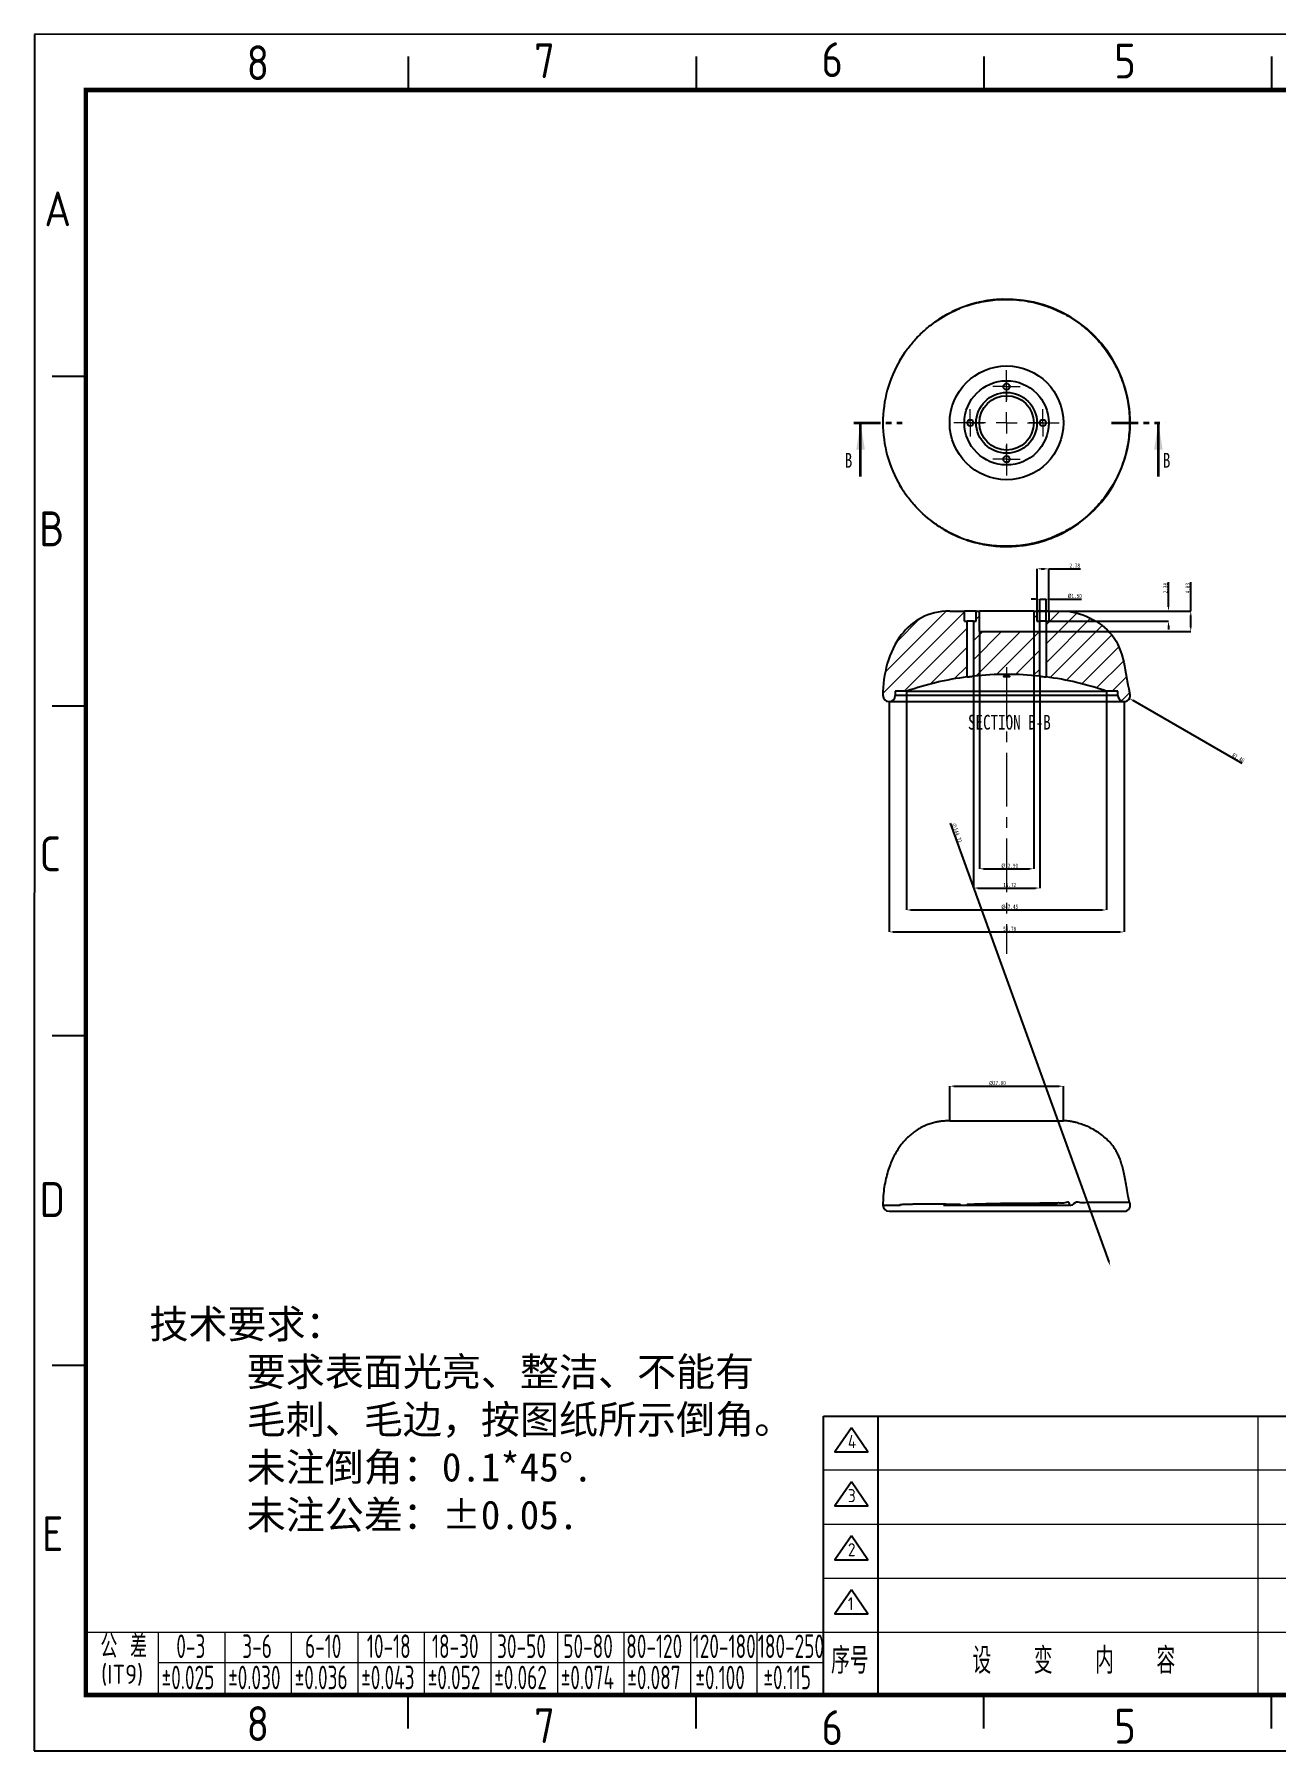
# Model space of a CAD drawing. Header units: millimetres. Extents: x 1580 to 3807, y -141 to 840.
# Drawn here: x 1579.6 to 1874.2, y 432.4 to 839.7 of the extents above; entities that cross this region are included whole.
import ezdxf

# ---------------------------------------------------------------- set-up
doc = ezdxf.new("R2010")
doc.units = ezdxf.units.MM
doc.header["$PDSIZE"] = -1
doc.linetypes.add('CENTERX2', pattern=[20.32, 12.7, -2.54, 2.54, -2.54])
doc.linetypes.add('PHANTOM', pattern=[12.7, 6.35, -1.27, 1.27, -1.27, 1.27, -1.27])
doc.layers.add('others', color=7, linetype='Continuous')
doc.layers.add('Text', color=3, linetype='Continuous', lineweight=20)
doc.styles.add('slb', font='gbenor.shx', dxfattribs={"bigfont": 'gbcbig.shx'})
doc.styles.add('SLDTEXTSTYLE0', font='TXT', dxfattribs={"width": 0.75})
doc.dimstyles.new('SLDDIMSTYLE0', dxfattribs={"dimtxt": 1, "dimasz": 1, "dimexe": 0, "dimexo": 0.0625, "dimgap": 0.25, "dimtad": 1, "dimrnd": 1e-09, "dimzin": 4, "dimdsep": 46, "dimtxsty": 'SLDTEXTSTYLE0', "dimsah": 1, "dimcen": 0.09, "dimadec": 0, "dimazin": 1, "dimtfac": 1, "dimtofl": 0, "dimtmove": 0, "dimatfit": 3, "dimfxl": 1, "dimfrac": 2, "dimtolj": 1, "dimtzin": 12, "dimarcsym": 0})
doc.dimstyles.new('SLDDIMSTYLE1', dxfattribs={"dimtxt": 1, "dimasz": 1, "dimexe": 0, "dimexo": 0.0625, "dimgap": 0.25, "dimtad": 1, "dimrnd": 1e-09, "dimzin": 12, "dimdsep": 46, "dimtxsty": 'SLDTEXTSTYLE0', "dimsah": 1, "dimcen": 0, "dimadec": 0, "dimazin": 3, "dimtfac": 1, "dimtofl": 0, "dimtmove": 0, "dimatfit": 3, "dimfxl": 1, "dimfrac": 2, "dimtolj": 1, "dimtzin": 12, "dimarcsym": 0})
doc.dimstyles.new('SLDDIMSTYLE2', dxfattribs={"dimtxt": 1, "dimasz": 1, "dimexe": 0, "dimexo": 0.0625, "dimgap": 0.25, "dimtad": 1, "dimrnd": 1e-09, "dimzin": 12, "dimdsep": 46, "dimtxsty": 'SLDTEXTSTYLE0', "dimsah": 1, "dimcen": 0.09, "dimadec": 0, "dimazin": 3, "dimtfac": 1, "dimtofl": 0, "dimtmove": 0, "dimatfit": 3, "dimfxl": 1, "dimfrac": 2, "dimtolj": 1, "dimtzin": 12, "dimarcsym": 0})
doc.dimstyles.new('SLDDIMSTYLE3', dxfattribs={"dimtxt": 1, "dimasz": 1, "dimexe": 0, "dimexo": 0.0625, "dimgap": 0.25, "dimtad": 1, "dimrnd": 1e-09, "dimzin": 4, "dimdsep": 46, "dimtxsty": 'SLDTEXTSTYLE0', "dimsah": 1, "dimcen": 0.09, "dimadec": 0, "dimazin": 1, "dimtfac": 1, "dimtmove": 0, "dimatfit": 0, "dimfxl": 1, "dimfrac": 2, "dimtolj": 1, "dimtzin": 12, "dimarcsym": 0})
doc.dimstyles.new('SLDDIMSTYLE4', dxfattribs={"dimtxt": 1, "dimasz": 1, "dimexe": 0, "dimexo": 0.0625, "dimgap": 0.25, "dimtad": 1, "dimrnd": 1e-09, "dimzin": 12, "dimdsep": 46, "dimtxsty": 'SLDTEXTSTYLE0', "dimsah": 1, "dimcen": 0, "dimadec": 0, "dimazin": 3, "dimtfac": 1, "dimtmove": 0, "dimatfit": 3, "dimfxl": 1, "dimfrac": 2, "dimtolj": 1, "dimtzin": 12, "dimarcsym": 0})
pattern_1 = [(45, (1739.0743, 484.2035), (-2.245064, 2.245064), [])]

# ---------------------------------------------------------------- blocks, each defined once
blk = doc.blocks.new('_D')
at = {"color": 0, "linetype": 'Continuous', "lineweight": -2, "transparency": 16777216}
for p, q in [((1796.84, 581.92), (1796.84, 590.08)), ((1797.84, 590.08), (1822.84, 590.08)), ((1823.84, 581.92), (1823.84, 590.08))]:
    blk.add_line(p, q, dxfattribs=at)
at = {"color": 0, "linetype": 'Continuous', "transparency": 16777216}
for points in [[(1797.84, 590.24), (1797.84, 589.91), (1796.84, 590.08)], [(1822.84, 590.24), (1822.84, 589.91), (1823.84, 590.08)]]:
    blk.add_solid(points, dxfattribs=at)
at = {"layer": 'Defpoints', "color": 0, "linetype": 'Continuous', "transparency": 16777216}
for p in [(1823.84, 590.08), (1796.84, 581.86), (1823.84, 581.86)]:
    blk.add_point(p, dxfattribs=at)
at = {"color": 0, "linetype": 'Continuous', "lineweight": 18, "transparency": 16777216, "insert": (1808.18, 591.33), "char_height": 1, "attachment_point": 2, "style": 'SLDTEXTSTYLE0'}
blk.add_mtext('\\A1;%%c27.00', dxfattribs=at)
blk = doc.blocks.new('SW_CENTERMARKSYMBOL_0')
at = {"color": 0, "linetype": 'Continuous', "lineweight": 18}
for p, q in [((0, 5), (0, 12.5)), ((-5, 0), (-12.5, 0)), ((0, 0), (-2.5, 0)), ((0, 0), (0, 2.5)), ((0, 0), (0, -2.5)), ((0, 0), (2.5, 0)), ((5, 0), (12.5, 0)), ((0, -5), (0, -12.5))]:
    blk.add_line(p, q, dxfattribs=at)
blk = doc.blocks.new('SW_CENTERMARKSYMBOL_1')
at = {"color": 0, "linetype": 'Continuous', "lineweight": 18}
for p, q in [((-2.5, 0), (-3.25, 0)), ((0, 0), (-2.5, 0)), ((0, 2.5), (0, 3.25)), ((0, 0), (0, 2.5)), ((0, 0), (0, -2.5)), ((0, 0), (2.5, 0)), ((2.5, 0), (3.25, 0)), ((0, -2.5), (0, -3.25))]:
    blk.add_line(p, q, dxfattribs=at)
blk = doc.blocks.new('SW_CENTERMARKSYMBOL_2')
at = {"color": 0, "linetype": 'Continuous', "lineweight": 18}
for p, q in [((-2.5, 0), (-3.25, 0)), ((0, 0), (-2.5, 0)), ((0, 2.5), (0, 3.25)), ((0, 0), (0, 2.5)), ((0, 0), (0, -2.5)), ((0, 0), (2.5, 0)), ((2.5, 0), (3.25, 0)), ((0, -2.5), (0, -3.25))]:
    blk.add_line(p, q, dxfattribs=at)
blk = doc.blocks.new('SW_CENTERMARKSYMBOL_3')
at = {"color": 0, "linetype": 'Continuous', "lineweight": 18}
for p, q in [((-2.5, 0), (-3.25, 0)), ((0, 0), (-2.5, 0)), ((0, 2.5), (0, 3.25)), ((0, 0), (0, 2.5)), ((0, 0), (0, -2.5)), ((0, 0), (2.5, 0)), ((2.5, 0), (3.25, 0)), ((0, -2.5), (0, -3.25))]:
    blk.add_line(p, q, dxfattribs=at)
blk = doc.blocks.new('SW_CENTERMARKSYMBOL_4')
at = {"color": 0, "linetype": 'Continuous', "lineweight": 18}
for p, q in [((-2.5, 0), (-3.25, 0)), ((0, 0), (-2.5, 0)), ((0, 2.5), (0, 3.25)), ((0, 0), (0, 2.5)), ((0, 0), (0, -2.5)), ((0, 0), (2.5, 0)), ((2.5, 0), (3.25, 0)), ((0, -2.5), (0, -3.25))]:
    blk.add_line(p, q, dxfattribs=at)
blk = doc.blocks.new('_D_1')
at = {"color": 0, "linetype": 'Continuous', "lineweight": -2, "transparency": 16777216}
blk.add_line((1866.23, 666.64), (1840.36, 681.58), dxfattribs=at)
at = {"color": 0, "linetype": 'Continuous', "transparency": 16777216}
blk.add_solid([(1840.44, 681.73), (1840.27, 681.44), (1839.49, 682.08)], dxfattribs=at)
at = {"layer": 'Defpoints', "color": 0, "linetype": 'Continuous', "transparency": 16777216}
for p in [(1838.23, 682.81), (1839.49, 682.08)]:
    blk.add_point(p, dxfattribs=at)
at = {"color": 0, "linetype": 'Continuous', "lineweight": 18, "transparency": 16777216, "insert": (1864.26, 669.22), "char_height": 1, "attachment_point": 1, "rotation": 330, "style": 'SLDTEXTSTYLE0'}
blk.add_mtext('\\A1;R1.46', dxfattribs=at)
blk = doc.blocks.new('_D_2')
at = {"color": 0, "linetype": 'Continuous', "lineweight": -2, "transparency": 16777216}
for p, q in [((1817.56, 702.87), (1817.56, 712.86)), ((1818.56, 712.86), (1819.34, 712.86)), ((1820.34, 702.87), (1820.34, 712.86)), ((1820.34, 712.86), (1827.9, 712.86))]:
    blk.add_line(p, q, dxfattribs=at)
at = {"color": 0, "linetype": 'Continuous', "transparency": 16777216}
for points in [[(1818.56, 713.02), (1818.56, 712.69), (1817.56, 712.86)], [(1819.34, 713.02), (1819.34, 712.69), (1820.34, 712.86)]]:
    blk.add_solid(points, dxfattribs=at)
at = {"layer": 'Defpoints', "color": 0, "linetype": 'Continuous', "transparency": 16777216}
for p in [(1820.34, 712.86), (1817.56, 702.81), (1820.34, 702.81)]:
    blk.add_point(p, dxfattribs=at)
at = {"color": 0, "linetype": 'Continuous', "lineweight": 18, "transparency": 16777216, "insert": (1826.52, 714.11), "char_height": 1, "attachment_point": 2, "style": 'SLDTEXTSTYLE0'}
blk.add_mtext('\\A1;2.78', dxfattribs=at)
blk = doc.blocks.new('_D_3')
at = {"color": 0, "linetype": 'Continuous', "lineweight": -2, "transparency": 16777216}
for p, q in [((1782.45, 681.29), (1782.45, 626.68)), ((1838.23, 681.29), (1838.23, 626.68)), ((1783.45, 626.68), (1837.23, 626.68))]:
    blk.add_line(p, q, dxfattribs=at)
at = {"color": 0, "linetype": 'Continuous', "transparency": 16777216}
for points in [[(1783.45, 626.84), (1783.45, 626.51), (1782.45, 626.68)], [(1837.23, 626.84), (1837.23, 626.51), (1838.23, 626.68)]]:
    blk.add_solid(points, dxfattribs=at)
at = {"layer": 'Defpoints', "color": 0, "linetype": 'Continuous', "transparency": 16777216}
for p in [(1782.45, 681.35), (1838.23, 681.35), (1838.23, 626.68)]:
    blk.add_point(p, dxfattribs=at)
at = {"color": 0, "linetype": 'Continuous', "lineweight": 18, "transparency": 16777216, "insert": (1811.08, 627.93), "char_height": 1, "attachment_point": 2, "style": 'SLDTEXTSTYLE0'}
blk.add_mtext('\\A1;55.78', dxfattribs=at)
blk = doc.blocks.new('_D_4')
at = {"color": 0, "linetype": 'Continuous', "lineweight": -2, "transparency": 16777216}
for p, q in [((1848.76, 703.81), (1848.76, 709.65)), ((1823.9, 702.81), (1848.76, 702.81)), ((1820.4, 700.43), (1848.76, 700.43)), ((1848.76, 699.43), (1848.76, 698.43))]:
    blk.add_line(p, q, dxfattribs=at)
at = {"color": 0, "linetype": 'Continuous', "transparency": 16777216}
for points in [[(1848.6, 703.81), (1848.93, 703.81), (1848.76, 702.81)], [(1848.6, 699.43), (1848.93, 699.43), (1848.76, 700.43)]]:
    blk.add_solid(points, dxfattribs=at)
at = {"layer": 'Defpoints', "color": 0, "linetype": 'Continuous', "transparency": 16777216}
for p in [(1823.84, 702.81), (1820.34, 700.43), (1848.76, 700.43)]:
    blk.add_point(p, dxfattribs=at)
at = {"color": 0, "linetype": 'Continuous', "lineweight": 18, "transparency": 16777216, "insert": (1847.51, 708.27), "char_height": 1, "attachment_point": 2, "rotation": 90, "style": 'SLDTEXTSTYLE0'}
blk.add_mtext('\\A1;2.38', dxfattribs=at)
blk = doc.blocks.new('_D_5')
at = {"color": 0, "linetype": 'Continuous', "lineweight": -2, "transparency": 16777216}
for p, q in [((1817.2, 705.68), (1816.2, 705.68)), ((1818.2, 700.49), (1818.2, 705.68)), ((1818.2, 705.68), (1819.7, 705.68)), ((1819.7, 700.49), (1819.7, 705.68)), ((1820.7, 705.68), (1828.08, 705.68))]:
    blk.add_line(p, q, dxfattribs=at)
at = {"color": 0, "linetype": 'Continuous', "transparency": 16777216}
for points in [[(1817.2, 705.85), (1817.2, 705.51), (1818.2, 705.68)], [(1820.7, 705.85), (1820.7, 705.51), (1819.7, 705.68)]]:
    blk.add_solid(points, dxfattribs=at)
at = {"layer": 'Defpoints', "color": 0, "linetype": 'Continuous', "transparency": 16777216}
for p in [(1819.7, 705.68), (1818.2, 700.43), (1819.7, 700.43)]:
    blk.add_point(p, dxfattribs=at)
at = {"color": 0, "linetype": 'Continuous', "lineweight": 18, "transparency": 16777216, "insert": (1826.52, 706.93), "char_height": 1, "attachment_point": 2, "style": 'SLDTEXTSTYLE0'}
blk.add_mtext('\\A1;%%c1.50', dxfattribs=at)
blk = doc.blocks.new('_D_6')
at = {"color": 0, "linetype": 'Continuous', "lineweight": -2, "transparency": 16777216}
for p, q in [((1786.61, 683.75), (1786.61, 631.9)), ((1834.06, 683.75), (1834.06, 631.9)), ((1787.61, 631.9), (1833.06, 631.9))]:
    blk.add_line(p, q, dxfattribs=at)
at = {"color": 0, "linetype": 'Continuous', "transparency": 16777216}
for points in [[(1787.61, 632.06), (1787.61, 631.73), (1786.61, 631.9)], [(1833.06, 632.06), (1833.06, 631.73), (1834.06, 631.9)]]:
    blk.add_solid(points, dxfattribs=at)
at = {"layer": 'Defpoints', "color": 0, "linetype": 'Continuous', "transparency": 16777216}
for p in [(1786.61, 683.81), (1834.06, 683.81), (1834.06, 631.9)]:
    blk.add_point(p, dxfattribs=at)
at = {"color": 0, "linetype": 'Continuous', "lineweight": 18, "transparency": 16777216, "insert": (1811.08, 633.15), "char_height": 1, "attachment_point": 2, "style": 'SLDTEXTSTYLE0'}
blk.add_mtext('\\A1;%%c47.45', dxfattribs=at)
blk = doc.blocks.new('_D_7')
at = {"color": 0, "linetype": 'Continuous', "lineweight": -2, "transparency": 16777216}
blk.add_line((1796.94, 652.49), (1834.62, 548.36), dxfattribs=at)
at = {"color": 0, "linetype": 'Continuous', "transparency": 16777216}
blk.add_solid([(1834.78, 548.42), (1834.46, 548.3), (1834.96, 547.42)], dxfattribs=at)
at = {"layer": 'Defpoints', "color": 0, "linetype": 'Continuous', "transparency": 16777216}
for p in [(1785.72, 683.49), (1834.96, 547.42)]:
    blk.add_point(p, dxfattribs=at)
at = {"color": 0, "linetype": 'Continuous', "lineweight": 18, "transparency": 16777216, "insert": (1798.2, 652.68), "char_height": 1, "attachment_point": 1, "rotation": 289.8946, "style": 'SLDTEXTSTYLE0'}
blk.add_mtext('\\A1;∅144.71', dxfattribs=at)
blk = doc.blocks.new('_D_8')
at = {"color": 0, "linetype": 'Continuous', "lineweight": -2, "transparency": 16777216}
for p, q in [((1803.89, 697.92), (1803.89, 641.66)), ((1816.79, 697.92), (1816.79, 641.66)), ((1804.89, 641.66), (1815.79, 641.66))]:
    blk.add_line(p, q, dxfattribs=at)
at = {"color": 0, "linetype": 'Continuous', "transparency": 16777216}
for points in [[(1804.89, 641.83), (1804.89, 641.5), (1803.89, 641.66)], [(1815.79, 641.83), (1815.79, 641.5), (1816.79, 641.66)]]:
    blk.add_solid(points, dxfattribs=at)
at = {"layer": 'Defpoints', "color": 0, "linetype": 'Continuous', "transparency": 16777216}
for p in [(1803.89, 697.98), (1816.79, 697.98), (1816.79, 641.66)]:
    blk.add_point(p, dxfattribs=at)
at = {"color": 0, "linetype": 'Continuous', "lineweight": 18, "transparency": 16777216, "insert": (1811.08, 642.91), "char_height": 1, "attachment_point": 2, "style": 'SLDTEXTSTYLE0'}
blk.add_mtext('\\A1;%%c12.90', dxfattribs=at)
blk = doc.blocks.new('_D_9')
at = {"color": 0, "linetype": 'Continuous', "lineweight": -2, "transparency": 16777216}
for p, q in [((1854.05, 702.81), (1854.05, 709.65)), ((1817.62, 702.81), (1854.05, 702.81)), ((1854.05, 698.98), (1854.05, 701.81)), ((1816.85, 697.98), (1854.05, 697.98))]:
    blk.add_line(p, q, dxfattribs=at)
at = {"color": 0, "linetype": 'Continuous', "transparency": 16777216}
for points in [[(1853.88, 701.81), (1854.22, 701.81), (1854.05, 702.81)], [(1853.88, 698.98), (1854.22, 698.98), (1854.05, 697.98)]]:
    blk.add_solid(points, dxfattribs=at)
at = {"layer": 'Defpoints', "color": 0, "linetype": 'Continuous', "transparency": 16777216}
for p in [(1817.56, 702.81), (1816.79, 697.98), (1854.05, 697.98)]:
    blk.add_point(p, dxfattribs=at)
at = {"color": 0, "linetype": 'Continuous', "lineweight": 18, "transparency": 16777216, "insert": (1852.8, 708.27), "char_height": 1, "attachment_point": 2, "rotation": 90, "style": 'SLDTEXTSTYLE0'}
blk.add_mtext('\\A1;4.83', dxfattribs=at)
blk = doc.blocks.new('_D_10')
at = {"color": 0, "linetype": 'Continuous', "lineweight": -2, "transparency": 16777216}
for p, q in [((1802.48, 687.32), (1802.48, 637.1)), ((1818.2, 687.32), (1818.2, 637.1)), ((1803.48, 637.1), (1817.2, 637.1))]:
    blk.add_line(p, q, dxfattribs=at)
at = {"color": 0, "linetype": 'Continuous', "transparency": 16777216}
for points in [[(1803.48, 637.27), (1803.48, 636.94), (1802.48, 637.1)], [(1817.2, 637.27), (1817.2, 636.94), (1818.2, 637.1)]]:
    blk.add_solid(points, dxfattribs=at)
at = {"layer": 'Defpoints', "color": 0, "linetype": 'Continuous', "transparency": 16777216}
for p in [(1802.48, 687.38), (1818.2, 687.38), (1818.2, 637.1)]:
    blk.add_point(p, dxfattribs=at)
at = {"color": 0, "linetype": 'Continuous', "lineweight": 18, "transparency": 16777216, "insert": (1811.08, 638.35), "char_height": 1, "attachment_point": 2, "style": 'SLDTEXTSTYLE0'}
blk.add_mtext('\\A1;15.72', dxfattribs=at)

msp = doc.modelspace()

# ---------------------------------------------------------------- hatches: boundary and pattern name
at = {"linetype": 'Continuous', "lineweight": 18}
h = msp.add_hatch(dxfattribs=at)
h.set_pattern_fill('ANSI31', style=0)
h.set_pattern_definition(pattern_1)
edge = h.paths.add_edge_path(flags=0)
edge.add_line((1800.978, 700.431), (1800.338, 700.431))
edge.add_line((1800.338, 700.431), (1800.338, 702.811))
edge.add_line((1800.338, 702.811), (1796.838, 702.811))
edge.add_spline(control_points=[(1796.838, 702.811), (1791.74, 702.811), (1783.471, 697.843), (1780.988, 687.782), (1780.988, 682.811)], knot_values=[0, 0, 0, 0, 0.4607911, 1, 1, 1, 1], weights=[1, 1, 1, 1, 1], degree=3, periodic=0)
edge.add_arc((1782.448, 682.811), 1.46, 180, 360)
edge.add_line((1783.908, 682.811), (1783.908, 683.811))
edge.add_line((1783.908, 683.811), (1786.613, 683.811))
edge.add_arc((1810.338, 615.457), 72.354, 97.43279, 109.14063, ccw=False)
edge.add_line((1800.978, 687.203), (1800.978, 700.431))
h = msp.add_hatch(dxfattribs=at)
h.set_pattern_fill('ANSI31', style=0)
h.set_pattern_definition(pattern_1)
edge = h.paths.add_edge_path(flags=0)
edge.add_arc((1810.338, 615.457), 72.354, 83.76355, 96.23645, ccw=False)
edge.add_line((1818.198, 687.383), (1818.198, 700.431))
edge.add_line((1818.198, 700.431), (1817.558, 700.431))
edge.add_line((1817.558, 700.431), (1817.558, 702.811))
edge.add_line((1817.558, 702.811), (1816.788, 702.811))
edge.add_line((1816.788, 702.811), (1816.788, 697.981))
edge.add_line((1816.788, 697.981), (1803.888, 697.981))
edge.add_line((1803.888, 697.981), (1803.888, 702.811))
edge.add_line((1803.888, 702.811), (1803.118, 702.811))
edge.add_line((1803.118, 702.811), (1803.118, 700.431))
edge.add_line((1803.118, 700.431), (1802.478, 700.431))
edge.add_line((1802.478, 700.431), (1802.478, 687.383))
h = msp.add_hatch(dxfattribs=at)
h.set_pattern_fill('ANSI31', style=0)
h.set_pattern_definition(pattern_1)
edge = h.paths.add_edge_path(flags=0)
edge.add_line((1823.838, 702.811), (1820.338, 702.811))
edge.add_line((1820.338, 702.811), (1820.338, 700.431))
edge.add_line((1820.338, 700.431), (1819.698, 700.431))
edge.add_line((1819.698, 700.431), (1819.698, 687.203))
edge.add_arc((1810.338, 615.457), 72.354, 70.85937, 82.56721, ccw=False)
edge.add_line((1834.062, 683.811), (1836.768, 683.811))
edge.add_line((1836.768, 683.811), (1836.768, 682.811))
edge.add_arc((1838.228, 682.811), 1.46, 180, 387.40402)
edge.add_spline(control_points=[(1839.524, 683.483), (1838.413, 688.266), (1838.27, 697.963), (1827.592, 702.811), (1823.838, 702.811)], knot_values=[0, 0, 0, 0, 0.5150053, 0.9757964, 0.9757964, 0.9757964, 0.9757964], weights=[1, 1, 1, 1, 1], degree=3, periodic=0)

# ---------------------------------------------------------------- linework, layer by layer
at = {"color": 7, "linetype": 'Continuous', "lineweight": 25}
for p, q in [((1795.32, 772.713), (1794.217, 772.022)), ((1785.089, 732.532), (1785.512, 731.84)), ((1795.374, 722.247), (1795.917, 721.933)), ((1796.838, 702.811), (1800.338, 702.811)), ((1800.338, 700.431), (1800.338, 702.811)), ((1803.118, 702.811), (1800.338, 702.811)), ((1803.118, 700.431), (1803.118, 702.811)), ((1803.118, 702.811), (1803.888, 702.811)), ((1803.888, 697.981), (1803.888, 702.811)), ((1816.788, 702.811), (1803.888, 702.811)), ((1816.788, 702.811), (1816.788, 697.981)), ((1816.788, 702.811), (1817.558, 702.811)), ((1817.558, 702.811), (1817.558, 700.431)), ((1820.338, 702.811), (1817.558, 702.811)), ((1820.338, 702.811), (1820.338, 700.431)), ((1820.338, 702.811), (1823.838, 702.811)), ((1800.338, 700.431), (1800.978, 700.431)), ((1800.978, 687.203), (1800.978, 700.431)), ((1802.478, 700.431), (1800.978, 700.431)), ((1802.478, 700.431), (1802.478, 687.383)), ((1802.478, 700.431), (1803.118, 700.431)), ((1803.888, 697.981), (1816.788, 697.981)), ((1817.558, 700.431), (1818.198, 700.431)), ((1818.198, 687.383), (1818.198, 700.431)), ((1819.698, 700.431), (1818.198, 700.431)), ((1819.698, 700.431), (1819.698, 687.203)), ((1819.698, 700.431), (1820.338, 700.431)), ((1782.448, 681.351), (1838.228, 681.351)), ((1786.613, 683.811), (1783.908, 683.811)), ((1783.908, 683.811), (1783.908, 682.811)), ((1836.768, 682.811), (1783.908, 682.811)), ((1786.613, 683.811), (1834.062, 683.811)), ((1836.768, 683.811), (1834.062, 683.811)), ((1836.768, 682.811), (1836.768, 683.811)), ((1796.838, 581.862), (1810.338, 581.862)), ((1810.338, 581.862), (1823.838, 581.862)), ((1780.988, 561.862), (1785.089, 561.862)), ((1782.448, 560.402), (1838.228, 560.402)), ((1795.374, 561.862), (1825.301, 561.862))]:
    msp.add_line(p, q, dxfattribs=at)
at = {"color": 7, "linetype": 'PHANTOM', "lineweight": 35}
for p, q in [((1774.102, 747.496), (1786.808, 747.496)), ((1835.25, 747.496), (1847.95, 747.496))]:
    msp.add_line(p, q, dxfattribs=at)
at = {"color": 7, "linetype": 'Continuous', "lineweight": 35}
for p, q in [((1775.689, 734.796), (1775.689, 747.496)), ((1846.363, 734.796), (1846.363, 747.496))]:
    msp.add_line(p, q, dxfattribs=at)
at = {"color": 7, "linetype": 'CENTERX2', "lineweight": 18}
msp.add_line((1810.338, 689.5), (1810.338, 621.449), dxfattribs=at)
at = {"color": 0}
for points in [[(1668.358, 834.409), (1668.358, 826.481)], [(1736.638, 834.409), (1736.638, 826.481)], [(1804.917, 834.409), (1804.917, 826.481)], [(1873.197, 834.409), (1873.197, 826.481)], [(1583.88, 758.576), (1591.808, 758.576)], [(1583.88, 680.332), (1591.808, 680.332)], [(1583.88, 602.089), (1591.808, 602.089)], [(1583.88, 523.846), (1591.808, 523.846)], [(1668.358, 437.675), (1668.358, 445.603)], [(1736.638, 437.675), (1736.638, 445.603)], [(1804.917, 437.675), (1804.917, 445.603)], [(1873.197, 437.675), (1873.197, 445.603)]]:
    msp.add_lwpolyline(points, dxfattribs=at)
at = {"color": 7, "linetype": 'Continuous', "lineweight": 25, "flags": 128}
for points in [[(1801.302, 775.42), (1800.205, 775.041), (1799.099, 774.609)], [(1796.897, 773.588), (1796.541, 773.401), (1795.374, 772.745)], [(1786.13, 764.092), (1785.866, 763.7), (1785.089, 762.46)]]:
    msp.add_lwpolyline(points, dxfattribs=at)
at = {"color": 7, "linetype": 'Continuous', "lineweight": 25}
for centre, radius in [((1810.338, 747.496), 13.5), ((1810.338, 747.496), 10), ((1810.338, 747.496), 7.22), ((1810.338, 747.496), 6.45), ((1810.338, 756.106), 0.75), ((1801.728, 747.496), 0.75), ((1818.948, 747.496), 0.75), ((1810.338, 738.886), 0.75)]:
    msp.add_circle(centre, radius, dxfattribs=at)
for centre, radius, start, end in [((1810.338, 747.496), 29.35, 91.89578, 102.94717), ((1810.338, 747.496), 29.35, 300.77267, 91.77458), ((1810.338, 747.496), 29.35, 149.34702, 180), ((1810.338, 747.496), 29.35, 180, 210.65298), ((1810.338, 747.496), 29.35, 229.87429, 239.22794), ((1810.338, 747.496), 29.35, 258.8261, 300.65298), ((1810.338, 747.496), 29.35, 245.23028, 254.02149), ((1810.338, 615.457), 72.354, 97.43279, 109.14063), ((1810.338, 615.457), 72.354, 83.76355, 96.23645), ((1810.338, 615.457), 72.354, 70.85937, 82.56721), ((1782.448, 682.811), 1.46, 180, 0), ((1838.228, 682.811), 1.46, 180, 27.40402), ((1838.228, 561.862), 1.46, 270, 27.90685), ((1782.448, 561.862), 1.46, 180, 270)]:
    msp.add_arc(centre, radius, start, end, dxfattribs=at)
for points, knots in [([(1785.089, 762.46), (1785.073, 762.433), (1785.057, 762.406), (1785.034, 762.367), (1785.026, 762.353), (1785.011, 762.327), (1785.003, 762.313), (1784.994, 762.299), (1784.993, 762.298), (1784.993, 762.296), (1784.994, 762.298), (1784.996, 762.302), (1784.998, 762.305), (1785.004, 762.315), (1785.008, 762.322), (1785.02, 762.342), (1785.028, 762.355), (1785.051, 762.395), (1785.067, 762.422), (1785.147, 762.556), (1785.212, 762.663), (1785.408, 762.983), (1785.542, 763.195), (1785.95, 763.825), (1786.233, 764.239), (1787.113, 765.455), (1787.737, 766.231), (1789.06, 767.717), (1789.759, 768.427), (1791.232, 769.779), (1792.005, 770.419), (1794.414, 772.216), (1796.14, 773.248), (1798.179, 774.202), (1798.407, 774.305), (1798.751, 774.455), (1798.866, 774.504), (1799.039, 774.577), (1799.097, 774.602), (1799.213, 774.65), (1799.271, 774.673), (1799.336, 774.7), (1799.343, 774.703), (1799.352, 774.707), (1799.355, 774.708), (1799.351, 774.707), (1799.349, 774.706), (1799.344, 774.704), (1799.34, 774.703), (1799.323, 774.696), (1799.308, 774.69), (1799.265, 774.673), (1799.236, 774.661), (1799.15, 774.626), (1799.092, 774.602), (1798.92, 774.531), (1798.806, 774.483), (1798.463, 774.335), (1798.237, 774.234), (1797.108, 773.714), (1796.229, 773.252), (1795.374, 772.745)], [0, 0, 0, 0, 0.0039062, 0.0039062, 0.0058594, 0.0058594, 0.0078125, 0.0078125, 0.0080566, 0.0080566, 0.0083008, 0.0083008, 0.0087891, 0.0087891, 0.0097656, 0.0097656, 0.0117187, 0.0117187, 0.015625, 0.015625, 0.03125, 0.03125, 0.0625, 0.0625, 0.125, 0.125, 0.25, 0.25, 0.375, 0.375, 0.5, 0.5, 0.75, 0.75, 0.78125, 0.78125, 0.796875, 0.796875, 0.8046875, 0.8046875, 0.8125, 0.8125, 0.8134766, 0.8134766, 0.8137207, 0.8137207, 0.8139648, 0.8139648, 0.8144531, 0.8144531, 0.8164063, 0.8164063, 0.8203125, 0.8203125, 0.828125, 0.828125, 0.84375, 0.84375, 0.875, 0.875, 1, 1, 1, 1]), ([(1809.367, 776.83), (1807.849, 776.78), (1806.339, 776.612), (1804.087, 776.181), (1803.337, 776.007), (1802.224, 775.701), (1801.855, 775.592), (1801.396, 775.446), (1801.304, 775.417), (1801.167, 775.372), (1801.122, 775.356), (1801.053, 775.334), (1801.031, 775.326), (1800.997, 775.314), (1800.985, 775.31), (1800.971, 775.305), (1800.968, 775.304), (1800.963, 775.302), (1800.968, 775.304), (1800.976, 775.307), (1800.982, 775.308), (1801.077, 775.34), (1801.168, 775.369), (1801.349, 775.427), (1801.439, 775.456), (1802.256, 775.71), (1802.991, 775.907), (1804.469, 776.242), (1805.214, 776.381), (1806.713, 776.599), (1807.469, 776.68), (1808.983, 776.782), (1809.738, 776.804), (1811.994, 776.786), (1813.488, 776.662), (1815.714, 776.303), (1816.453, 776.154), (1817.926, 775.796), (1818.659, 775.586), (1820.813, 774.878), (1822.203, 774.296), (1824.218, 773.261), (1824.88, 772.888), (1826.174, 772.092), (1826.801, 771.671), (1828.626, 770.344), (1829.768, 769.372), (1831.37, 767.784), (1831.885, 767.234), (1832.878, 766.087), (1833.354, 765.493), (1834.256, 764.273), (1834.683, 763.646), (1835.489, 762.359), (1835.868, 761.699), (1836.918, 759.691), (1837.509, 758.31), (1838.231, 756.175), (1838.445, 755.452), (1838.816, 753.986), (1838.975, 753.239), (1839.357, 751.002), (1839.494, 749.506), (1839.532, 747.255), (1839.517, 746.503), (1839.429, 744.998), (1839.356, 744.241), (1839.05, 741.985), (1838.731, 740.516), (1837.871, 737.644), (1837.33, 736.242), (1836.348, 734.191), (1835.992, 733.517), (1835.23, 732.201), (1834.824, 731.56), (1833.54, 729.693), (1832.594, 728.52), (1831.04, 726.869), (1830.498, 726.335), (1829.376, 725.312), (1828.797, 724.824), (1827.605, 723.894), (1826.991, 723.453), (1825.729, 722.615), (1825.079, 722.219), (1823.086, 721.11), (1821.699, 720.474), (1818.842, 719.43), (1817.372, 719.021), (1815.133, 718.586), (1814.382, 718.47), (1812.88, 718.298), (1812.127, 718.242), (1810.619, 718.186), (1809.864, 718.186), (1808.35, 718.243), (1807.591, 718.301), (1805.328, 718.561), (1803.833, 718.853), (1802.003, 719.362), (1801.639, 719.471), (1801.187, 719.616), (1801.096, 719.646), (1800.995, 719.679), (1800.984, 719.683), (1800.97, 719.687), (1800.966, 719.689), (1800.964, 719.689), (1800.966, 719.688), (1800.969, 719.687), (1800.97, 719.687), (1800.977, 719.684), (1800.983, 719.682), (1801.01, 719.673), (1801.032, 719.665), (1801.099, 719.643), (1801.143, 719.628), (1801.365, 719.555), (1801.542, 719.498), (1802.435, 719.223), (1803.156, 719.03), (1804.611, 718.701), (1805.346, 718.564), (1806.822, 718.348), (1807.56, 718.268), (1809.035, 718.165), (1809.772, 718.142), (1811.245, 718.151), (1811.981, 718.183), (1813.453, 718.302), (1814.189, 718.39), (1815.66, 718.623), (1816.394, 718.768), (1818.558, 719.282), (1819.961, 719.73), (1822.69, 720.831), (1824.016, 721.485), (1825.301, 722.247)], [0, 0, 0, 0, 0.03125, 0.03125, 0.046875, 0.046875, 0.0546875, 0.0546875, 0.0566406, 0.0566406, 0.0576172, 0.0576172, 0.0581055, 0.0581055, 0.0583496, 0.0583496, 0.0584106, 0.0584106, 0.0584717, 0.0584717, 0.0585938, 0.0585938, 0.0605469, 0.0605469, 0.0625, 0.0625, 0.078125, 0.078125, 0.09375, 0.09375, 0.109375, 0.109375, 0.125, 0.125, 0.15625, 0.15625, 0.171875, 0.171875, 0.1875, 0.1875, 0.21875, 0.21875, 0.234375, 0.234375, 0.25, 0.25, 0.28125, 0.28125, 0.296875, 0.296875, 0.3125, 0.3125, 0.328125, 0.328125, 0.34375, 0.34375, 0.375, 0.375, 0.390625, 0.390625, 0.40625, 0.40625, 0.4375, 0.4375, 0.453125, 0.453125, 0.46875, 0.46875, 0.5, 0.5, 0.53125, 0.53125, 0.546875, 0.546875, 0.5625, 0.5625, 0.59375, 0.59375, 0.609375, 0.609375, 0.625, 0.625, 0.640625, 0.640625, 0.65625, 0.65625, 0.6875, 0.6875, 0.71875, 0.71875, 0.734375, 0.734375, 0.75, 0.75, 0.765625, 0.765625, 0.78125, 0.78125, 0.8125, 0.8125, 0.8203125, 0.8203125, 0.8222656, 0.8222656, 0.8225098, 0.8225098, 0.8225708, 0.8225708, 0.8226013, 0.8226013, 0.8226318, 0.8226318, 0.8227539, 0.8227539, 0.8232422, 0.8232422, 0.8242187, 0.8242187, 0.828125, 0.828125, 0.84375, 0.84375, 0.859375, 0.859375, 0.875, 0.875, 0.890625, 0.890625, 0.90625, 0.90625, 0.921875, 0.921875, 0.9375, 0.9375, 0.96875, 0.96875, 1, 1, 1, 1]), ([(1795.374, 722.247), (1796.238, 721.735), (1797.126, 721.269), (1798.266, 720.744), (1798.496, 720.642), (1798.842, 720.494), (1798.958, 720.445), (1799.132, 720.373), (1799.19, 720.35), (1799.277, 720.314), (1799.306, 720.303), (1799.339, 720.29), (1799.342, 720.288), (1799.348, 720.286), (1799.349, 720.285), (1799.352, 720.284), (1799.354, 720.284), (1799.354, 720.284), (1799.352, 720.285), (1799.344, 720.288), (1799.337, 720.291), (1799.315, 720.3), (1799.301, 720.306), (1799.171, 720.359), (1799.055, 720.407), (1798.824, 720.505), (1798.709, 720.555), (1798.365, 720.706), (1798.136, 720.81), (1797.002, 721.342), (1796.118, 721.814), (1794.4, 722.846), (1793.574, 723.401), (1791.194, 725.181), (1789.735, 726.517), (1788.075, 728.381), (1787.75, 728.764), (1787.123, 729.544), (1786.82, 729.942), (1786.234, 730.752), (1785.952, 731.164), (1785.544, 731.793), (1785.41, 732.005), (1785.214, 732.325), (1785.149, 732.432), (1785.069, 732.567), (1785.053, 732.593), (1785.029, 732.634), (1785.021, 732.647), (1785.01, 732.667), (1785.006, 732.674), (1785, 732.684), (1784.998, 732.687), (1784.994, 732.693), (1784.992, 732.696), (1784.997, 732.688), (1785.001, 732.681), (1785.009, 732.667), (1785.013, 732.66), (1785.025, 732.64), (1785.033, 732.627), (1785.057, 732.586), (1785.073, 732.559), (1785.089, 732.532)], [0, 0, 0, 0, 0.125, 0.125, 0.15625, 0.15625, 0.171875, 0.171875, 0.1796875, 0.1796875, 0.1835937, 0.1835937, 0.184082, 0.184082, 0.1843262, 0.1843262, 0.1844482, 0.1844482, 0.1845703, 0.1845703, 0.1855469, 0.1855469, 0.1875, 0.1875, 0.203125, 0.203125, 0.21875, 0.21875, 0.25, 0.25, 0.375, 0.375, 0.5, 0.5, 0.75, 0.75, 0.8125, 0.8125, 0.875, 0.875, 0.9375, 0.9375, 0.96875, 0.96875, 0.984375, 0.984375, 0.9882812, 0.9882812, 0.9902344, 0.9902344, 0.9912109, 0.9912109, 0.9916992, 0.9916992, 0.9921875, 0.9921875, 0.9931641, 0.9931641, 0.9941406, 0.9941406, 0.9960937, 0.9960937, 1, 1, 1, 1]), ([(1796.838, 702.811), (1791.74, 702.811), (1783.471, 697.843), (1780.988, 687.782), (1780.988, 682.811)], [0, 0, 0, 0, 0.4607911, 1, 1, 1, 1]), ([(1823.838, 702.811), (1827.592, 702.811), (1838.27, 697.963), (1838.413, 688.266), (1839.524, 683.483)], [0, 0, 0, 0, 0.46079113, 0.97579644, 0.97579644, 0.97579644, 0.97579644]), ([(1800.978, 687.203), (1800.978, 687.203), (1800.997, 687.205), (1801.073, 687.215), (1801.13, 687.221), (1801.268, 687.238), (1801.352, 687.248), (1801.532, 687.27), (1801.63, 687.281), (1801.924, 687.317), (1802.118, 687.34), (1802.327, 687.365), (1802.383, 687.372), (1802.458, 687.381), (1802.478, 687.383), (1802.478, 687.383)], [0, 0, 0, 0, 0.125, 0.125, 0.25, 0.25, 0.375, 0.375, 0.5, 0.5, 0.75, 0.75, 0.875, 0.875, 1, 1, 1, 1]), ([(1809.906, 687.22), (1809.987, 687.213), (1810.078, 687.208), (1810.271, 687.203), (1810.371, 687.202), (1810.661, 687.209), (1810.84, 687.222), (1811.008, 687.251), (1811.048, 687.262), (1811.091, 687.285), (1811.093, 687.297), (1811.059, 687.32), (1811.024, 687.331), (1810.919, 687.351), (1810.849, 687.36), (1810.609, 687.38), (1810.401, 687.386), (1810.111, 687.38), (1810.018, 687.375), (1809.852, 687.363), (1809.78, 687.354), (1809.666, 687.335), (1809.627, 687.324), (1809.584, 687.301), (1809.582, 687.289), (1809.632, 687.255), (1809.744, 687.233), (1809.906, 687.22)], [0, 0, 0, 0, 0.0625, 0.0625, 0.125, 0.125, 0.25, 0.25, 0.3125, 0.3125, 0.375, 0.375, 0.4375, 0.4375, 0.5, 0.5, 0.625, 0.625, 0.6875, 0.6875, 0.75, 0.75, 0.8125, 0.8125, 0.875, 0.875, 1, 1, 1, 1]), ([(1818.198, 687.383), (1818.198, 687.383), (1818.217, 687.381), (1818.293, 687.371), (1818.349, 687.365), (1818.488, 687.348), (1818.571, 687.338), (1818.752, 687.316), (1818.85, 687.305), (1819.145, 687.269), (1819.339, 687.246), (1819.616, 687.213), (1819.698, 687.203), (1819.698, 687.203)], [0, 0, 0, 0, 0.125, 0.125, 0.25, 0.25, 0.375, 0.375, 0.5, 0.5, 0.75, 0.75, 1, 1, 1, 1]), ([(1796.838, 581.862), (1796.602, 581.859), (1796.181, 581.854), (1795.622, 581.82), (1795.194, 581.781), (1794.848, 581.742), (1794.532, 581.699), (1794.211, 581.648), (1793.882, 581.589), (1793.303, 581.47), (1792.473, 581.256), (1791.356, 580.869), (1790.219, 580.356), (1789.096, 579.711), (1788.059, 578.977), (1787.212, 578.257), (1786.52, 577.579), (1785.927, 576.93), (1785.31, 576.171), (1784.662, 575.263), (1784, 574.19), (1783.346, 572.943), (1782.724, 571.515), (1782.158, 569.904), (1781.671, 568.115), (1781.294, 566.158), (1781.038, 564.055), (1781.005, 562.605), (1780.988, 561.862)], [0, 0, 0, 0, 0.0247468, 0.0442732, 0.0588528, 0.0698728, 0.0809636, 0.0923563, 0.1040449, 0.1160243, 0.1545723, 0.1940625, 0.2400985, 0.2855453, 0.32993, 0.3735055, 0.4022052, 0.43177, 0.4658871, 0.5049322, 0.5490229, 0.598282, 0.6528053, 0.7126198, 0.7776341, 0.8475825, 0.9219666, 1, 1, 1, 1]), ([(1839.536, 562.541), (1839.43, 562.999), (1839.177, 564.093), (1838.887, 565.794), (1838.58, 567.567), (1838.274, 569.176), (1837.941, 570.612), (1837.577, 571.873), (1837.186, 572.962), (1836.774, 573.901), (1836.259, 574.882), (1835.567, 575.944), (1834.602, 577.07), (1833.458, 578.122), (1832.172, 579.076), (1830.815, 579.894), (1829.463, 580.556), (1828.171, 581.065), (1827.197, 581.364), (1826.531, 581.529), (1826.15, 581.613), (1825.742, 581.69), (1825.246, 581.768), (1824.601, 581.843), (1824.11, 581.855), (1823.838, 581.862)], [0, 0, 0, 0, 0.051061, 0.1220211, 0.1872955, 0.2466107, 0.2999127, 0.3473356, 0.3891208, 0.4255278, 0.4585783, 0.509444, 0.5628831, 0.6191811, 0.6779719, 0.7364508, 0.7911026, 0.8413298, 0.8871228, 0.9016418, 0.9157939, 0.9295727, 0.9466693, 0.970391, 1, 1, 1, 1]), ([(1839.498, 562.532), (1839.504, 562.532), (1839.521, 562.533), (1839.333, 562.523), (1838.939, 562.51), (1838.325, 562.5), (1837.498, 562.496), (1836.528, 562.495), (1835.476, 562.496), (1834.388, 562.495), (1833.178, 562.49), (1831.851, 562.486), (1830.509, 562.46), (1829.208, 562.485), (1827.91, 562.326), (1826.7, 562.846), (1825.208, 561.204), (1825.325, 562.837), (1824.013, 562.211), (1823.015, 562.397), (1821.839, 562.323), (1820.764, 562.318), (1819.783, 562.301), (1818.941, 562.29), (1818.239, 562.282), (1817.67, 562.276), (1816.736, 562.267), (1815.376, 562.258), (1813.542, 562.251), (1811.685, 562.243), (1809.812, 562.225), (1807.991, 562.193), (1806.237, 562.153), (1804.278, 562.101), (1802.653, 562.055), (1801.531, 562.02), (1801.191, 562.007), (1801.074, 562.002), (1801.019, 561.998), (1800.993, 561.996), (1800.98, 561.995), (1800.974, 561.994), (1800.97, 561.993), (1800.968, 561.993), (1800.966, 561.992), (1800.966, 561.992), (1800.965, 561.992), (1800.965, 561.992), (1800.964, 561.991), (1800.964, 561.991), (1800.964, 561.991), (1800.964, 561.991), (1800.964, 561.991), (1800.965, 561.99), (1800.966, 561.99), (1800.972, 561.988), (1800.996, 561.986), (1801.092, 561.981), (1801.478, 561.97), (1802.441, 561.952), (1803.946, 561.926), (1805.963, 561.896), (1808.192, 561.869), (1810.645, 561.858), (1813.119, 561.874), (1815.617, 561.894), (1818.099, 561.902), (1820.567, 561.897), (1822.989, 561.88), (1824.53, 561.868), (1825.301, 561.862)], [0, 0, 0, 0, 0.0141042, 0.0445756, 0.074835, 0.1050939, 0.1362733, 0.1674531, 0.1922056, 0.2170161, 0.2418267, 0.2671155, 0.2924042, 0.3122773, 0.3321503, 0.3522659, 0.3732639, 0.3799194, 0.3954592, 0.4114337, 0.427114, 0.4417184, 0.4546259, 0.4655313, 0.4744489, 0.4815995, 0.4872816, 0.5100209, 0.5328055, 0.5555906, 0.5787419, 0.601893, 0.6228105, 0.6437989, 0.6751499, 0.6844289, 0.6870985, 0.6883435, 0.6889545, 0.6892585, 0.6893592, 0.6894612, 0.6894955, 0.6895186, 0.6895343, 0.689545, 0.6895522, 0.6895589, 0.6895626, 0.689565, 0.6895668, 0.6895686, 0.6895705, 0.6895738, 0.6895837, 0.6896289, 0.6898081, 0.6905234, 0.6933835, 0.7048243, 0.7277141, 0.7506978, 0.7805547, 0.8104113, 0.8411344, 0.8718577, 0.9033845, 0.9349113, 0.9674557, 1, 1, 1, 1]), ([(1795.374, 561.862), (1796.238, 561.882), (1797.126, 561.905), (1798.266, 561.937), (1798.496, 561.944), (1798.842, 561.955), (1798.958, 561.959), (1799.132, 561.966), (1799.19, 561.968), (1799.277, 561.973), (1799.306, 561.974), (1799.339, 561.977), (1799.342, 561.978), (1799.348, 561.979), (1799.349, 561.979), (1799.352, 561.98), (1799.354, 561.98), (1799.354, 561.982), (1799.352, 561.982), (1799.344, 561.984), (1799.337, 561.985), (1799.315, 561.986), (1799.301, 561.987), (1799.171, 561.994), (1799.055, 561.996), (1798.824, 562.001), (1798.709, 562.003), (1798.365, 562.009), (1798.136, 562.013), (1797.002, 562.031), (1796.118, 562.042), (1794.4, 562.059), (1793.574, 562.065), (1791.194, 562.074), (1789.735, 562.069), (1788.075, 562.042), (1787.75, 562.036), (1787.123, 562.021), (1786.82, 562.013), (1786.234, 561.992), (1785.952, 561.981), (1785.544, 561.958), (1785.41, 561.949), (1785.214, 561.932), (1785.149, 561.926), (1785.069, 561.914), (1785.053, 561.911), (1785.029, 561.906), (1785.021, 561.904), (1785.01, 561.901), (1785.006, 561.899), (1785, 561.896), (1784.998, 561.895), (1784.994, 561.892), (1784.992, 561.888), (1784.997, 561.882), (1785.001, 561.881), (1785.009, 561.878), (1785.013, 561.876), (1785.025, 561.873), (1785.033, 561.871), (1785.057, 561.867), (1785.073, 561.864), (1785.089, 561.862)], [0, 0, 0, 0, 0.125, 0.125, 0.15625, 0.15625, 0.171875, 0.171875, 0.1796875, 0.1796875, 0.1835937, 0.1835937, 0.184082, 0.184082, 0.1843262, 0.1843262, 0.1844482, 0.1844482, 0.1845703, 0.1845703, 0.1855469, 0.1855469, 0.1875, 0.1875, 0.203125, 0.203125, 0.21875, 0.21875, 0.25, 0.25, 0.375, 0.375, 0.5, 0.5, 0.75, 0.75, 0.8125, 0.8125, 0.875, 0.875, 0.9375, 0.9375, 0.96875, 0.96875, 0.984375, 0.984375, 0.9882812, 0.9882812, 0.9902344, 0.9902344, 0.9912109, 0.9912109, 0.9916992, 0.9916992, 0.9921875, 0.9921875, 0.9931641, 0.9931641, 0.9941406, 0.9941406, 0.9960937, 0.9960937, 1, 1, 1, 1])]:
    msp.add_open_spline(points, degree=3, knots=knots, dxfattribs=at)
at = {"color": 7, "linetype": 'Continuous', "lineweight": 35}
for points in [[(1775.689, 747.496), (1774.673, 741.146), (1776.705, 741.146)], [(1846.363, 747.496), (1845.347, 741.146), (1847.379, 741.146)]]:
    msp.add_solid(points, dxfattribs=at)
at = {"layer": 'Defpoints', "color": 0}
for p, q in [((1579.61, 839.694), (1579.608, 432.39)), ((2166.787, 839.694), (1579.61, 839.697)), ((1579.608, 432.39), (2166.785, 432.39))]:
    msp.add_line(p, q, dxfattribs=at)
at = {"layer": 'others', "color": 0}
for p, q in [((1766.883, 445.603), (1766.883, 511.764)), ((1766.883, 511.764), (2154.587, 511.764)), ((1779.832, 445.603), (1779.832, 511.764))]:
    msp.add_line(p, q, dxfattribs=at)
at = {"layer": 'others', "color": 0, "const_width": 1.057}
msp.add_lwpolyline([(2154.587, 445.603), (1591.808, 445.603), (1591.808, 826.481), (2154.587, 826.481)], close=True, dxfattribs=at)
at = {"layer": 'others', "color": 0}
for points in [[(1773.575, 508.976), (1769.579, 503.281), (1777.426, 503.281)], [(1773.575, 496.158), (1769.579, 490.462), (1777.426, 490.462)], [(1773.575, 483.339), (1769.579, 477.644), (1777.426, 477.644)], [(1773.575, 470.52), (1769.579, 464.825), (1777.426, 464.825)]]:
    msp.add_lwpolyline(points, close=True, dxfattribs=at)
at = {"layer": 'Text', "color": 0}
for p, q in [((1869.972, 511.764), (1869.972, 445.603)), ((2154.587, 498.946), (1766.883, 498.946)), ((1766.883, 486.127), (2154.587, 486.127)), ((1766.883, 473.308), (2154.587, 473.308)), ((1591.808, 460.489), (1997.489, 460.489)), ((1609.01, 460.489), (1609.01, 445.603)), ((1624.797, 460.489), (1624.797, 445.603)), ((1640.585, 460.489), (1640.585, 445.603)), ((1656.372, 460.489), (1656.372, 445.603)), ((1672.159, 460.489), (1672.159, 445.603)), ((1687.946, 460.489), (1687.946, 445.603)), ((1703.734, 460.489), (1703.734, 445.603)), ((1719.521, 460.489), (1719.521, 445.603)), ((1735.308, 460.489), (1735.308, 445.603)), ((1751.096, 460.489), (1751.096, 445.603)), ((1609.01, 453.284), (1766.883, 453.284))]:
    msp.add_line(p, q, dxfattribs=at)

# ---------------------------------------------------------------- block references
at = {"color": 7, "linetype": 'Continuous', "lineweight": 0}
for name, p in [('SW_CENTERMARKSYMBOL_0', (1810.338, 747.496)), ('SW_CENTERMARKSYMBOL_4', (1810.338, 756.106)), ('SW_CENTERMARKSYMBOL_1', (1801.728, 747.496)), ('SW_CENTERMARKSYMBOL_3', (1818.948, 747.496)), ('SW_CENTERMARKSYMBOL_2', (1810.338, 738.886))]:
    msp.add_blockref(name, p, dxfattribs=at)

# ---------------------------------------------------------------- texts
at = {"color": 0, "style": 'slb'}
for s, p in [('8', (1629.992, 828.822)), ('7', (1698.201, 829.29)), ('6', (1766.411, 829.551)), ('5', (1835.875, 829.223)), ('A', (1581.987, 794.151)), ('B', (1580.735, 718.213)), ('C', (1580.858, 641.072)), ('D', (1580.858, 559.048)), ('E', (1581.431, 479.741)), ('8', (1629.992, 434.667)), ('7', (1698.201, 434.199)), ('6', (1766.411, 433.731)), ('5', (1835.875, 434.059))]:
    msp.add_text(s, height=8.27, dxfattribs=at).set_placement(p)
at = {"color": 0, "style": 'slb', "width": 0.7}
msp.add_text('%%P0.087', height=5.5824, dxfattribs=at).set_placement((1720.33, 446.967))
at = {"color": 7, "linetype": 'Continuous', "char_height": 3.5, "attachment_point": 1, "style": 'SLDTEXTSTYLE0'}
for insert in [(1771.938, 740.354), (1847.434, 740.354)]:
    msp.add_mtext('B', dxfattribs=dict(at, insert=insert))
at = {"color": 7, "linetype": 'Continuous', "lineweight": 0, "insert": (1811.008, 678.2), "char_height": 3.5, "attachment_point": 2, "style": 'SLDTEXTSTYLE0'}
msp.add_mtext('SECTION B-B', dxfattribs=at)
at = {"color": 0, "insert": (1602.29, 537.037), "char_height": 6.79166, "width": 209.99996, "attachment_point": 1}
msp.add_mtext('{\\fKaiTi_GB2312|b0|i0|c134|p49; 技术要求：   \\P      要求表面光亮、整洁、不能有\\P      毛刺、毛边，按图纸所示倒角。\\P      未注倒角：0.1*45%%D.\\P      未注公差：%%P0.05.}', dxfattribs=at)
at = {"layer": 'others', "color": 0, "style": 'slb'}
for s, p in [('4', (1772.687, 504.175)), ('3', (1772.687, 491.356)), ('2', (1772.687, 478.537)), ('1', (1772.687, 465.719))]:
    msp.add_text(s, height=3.101, dxfattribs=at).set_placement(p)
at = {"layer": 'Text', "color": 0, "style": 'slb'}
for s, height, p in [('公 差', 5.5824, (1595.3, 454.38)), ('序号', 6.2026, (1768.681, 450.664)), ('设   变   内   容', 6.20261, (1802.236, 450.664)), ('(IT9)', 4.5217, (1595.444, 448.244))]:
    msp.add_text(s, height=height, dxfattribs=at).set_placement(p)
at = {"layer": 'Text', "color": 0, "style": 'slb', "width": 0.7}
for s, p in [('0-3', (1613.306, 454.38)), ('3-6', (1628.956, 454.38)), ('6-10', (1643.848, 454.38)), ('10-18', (1658.533, 454.38)), ('18-30', (1673.976, 454.38)), ('30-50', (1689.419, 454.38)), ('50-80', (1705.137, 454.38)), ('80-120', (1720.074, 454.38)), ('120-180', (1735.862, 454.38)), ('180-250', (1751.312, 454.38)), ('%%P0.025', (1609.819, 446.967)), ('%%P0.030', (1625.606, 446.967)), ('%%P0.036', (1641.394, 446.967)), ('%%P0.043', (1657.181, 446.967)), ('%%P0.052', (1672.968, 446.967)), ('%%P0.062', (1688.756, 446.967)), ('%%P0.074', (1704.543, 446.967)), ('%%P0.100', (1736.48, 446.967)), ('%%P0.115', (1752.631, 446.967))]:
    msp.add_text(s, height=5.5824, dxfattribs=at).set_placement(p)

# ---------------------------------------------------------------- dimensions: what is measured, and where the dimension line sits
at = {"color": 7, "linetype": 'Continuous', "lineweight": 18}
for base, p1, p2, picture, middle in [((1820.338, 712.858), (1817.558, 702.811), (1820.338, 702.811), '_D_2', (1826.521, 712.858)), ((1818.198, 637.102), (1802.478, 687.383), (1818.198, 687.383), '_D_10', (1811.075, 637.102)), ((1838.228, 626.678), (1782.448, 681.351), (1838.228, 681.351), '_D_3', (1811.075, 626.678))]:
    dim = msp.add_linear_dim(base=base, p1=p1, p2=p2, dimstyle='SLDDIMSTYLE2', dxfattribs=at)
    dim.commit()
    dim.dimension.update_dxf_attribs({"geometry": picture, "text_midpoint": middle, "dimtype": 160})
for base, p1, p2, picture, middle in [((1854.05, 697.981), (1817.558, 702.811), (1816.788, 697.981), '_D_9', (1854.05, 708.275)), ((1848.762, 700.431), (1823.838, 702.811), (1820.338, 700.431), '_D_4', (1848.762, 708.275))]:
    dim = msp.add_linear_dim(base=base, p1=p1, p2=p2, angle=90, dimstyle='SLDDIMSTYLE2', dxfattribs=at)
    dim.commit()
    dim.dimension.update_dxf_attribs({"geometry": picture, "text_midpoint": middle, "dimtype": 160})
for base, p1, p2, dimstyle, picture, middle in [((1819.698, 705.681), (1818.198, 700.431), (1819.698, 700.431), 'SLDDIMSTYLE3', '_D_5', (1826.521, 705.681)), ((1816.788, 641.664), (1803.888, 697.981), (1816.788, 697.981), 'SLDDIMSTYLE0', '_D_8', (1811.075, 641.664)), ((1834.062, 631.896), (1786.613, 683.811), (1834.062, 683.811), 'SLDDIMSTYLE2', '_D_6', (1811.075, 631.896)), ((1823.838, 590.076), (1796.838, 581.862), (1823.838, 581.862), 'SLDDIMSTYLE0', '_D', (1808.185, 590.076))]:
    dim = msp.add_linear_dim(base=base, p1=p1, p2=p2, text='%%c<>', dimstyle=dimstyle, dxfattribs=at)
    dim.commit()
    dim.dimension.update_dxf_attribs({"geometry": picture, "text_midpoint": middle, "dimtype": 160})
dim = msp.add_diameter_dim_2p(p1=(1785.716, 683.493), p2=(1834.959, 547.42), dimstyle='SLDDIMSTYLE4', dxfattribs=at)
dim.commit()
dim.dimension.update_dxf_attribs({"geometry": '_D_7', "text_midpoint": (1797.701, 650.374), "dimtype": 163})
dim = msp.add_radius_dim(center=(1838.228, 682.811), mpoint=(1839.492, 682.081), dimstyle='SLDDIMSTYLE1', dxfattribs=at)
dim.commit()
dim.dimension.update_dxf_attribs({"geometry": '_D_1', "text_midpoint": (1864.826, 667.454), "dimtype": 164})

doc.saveas('drawing.dxf')
